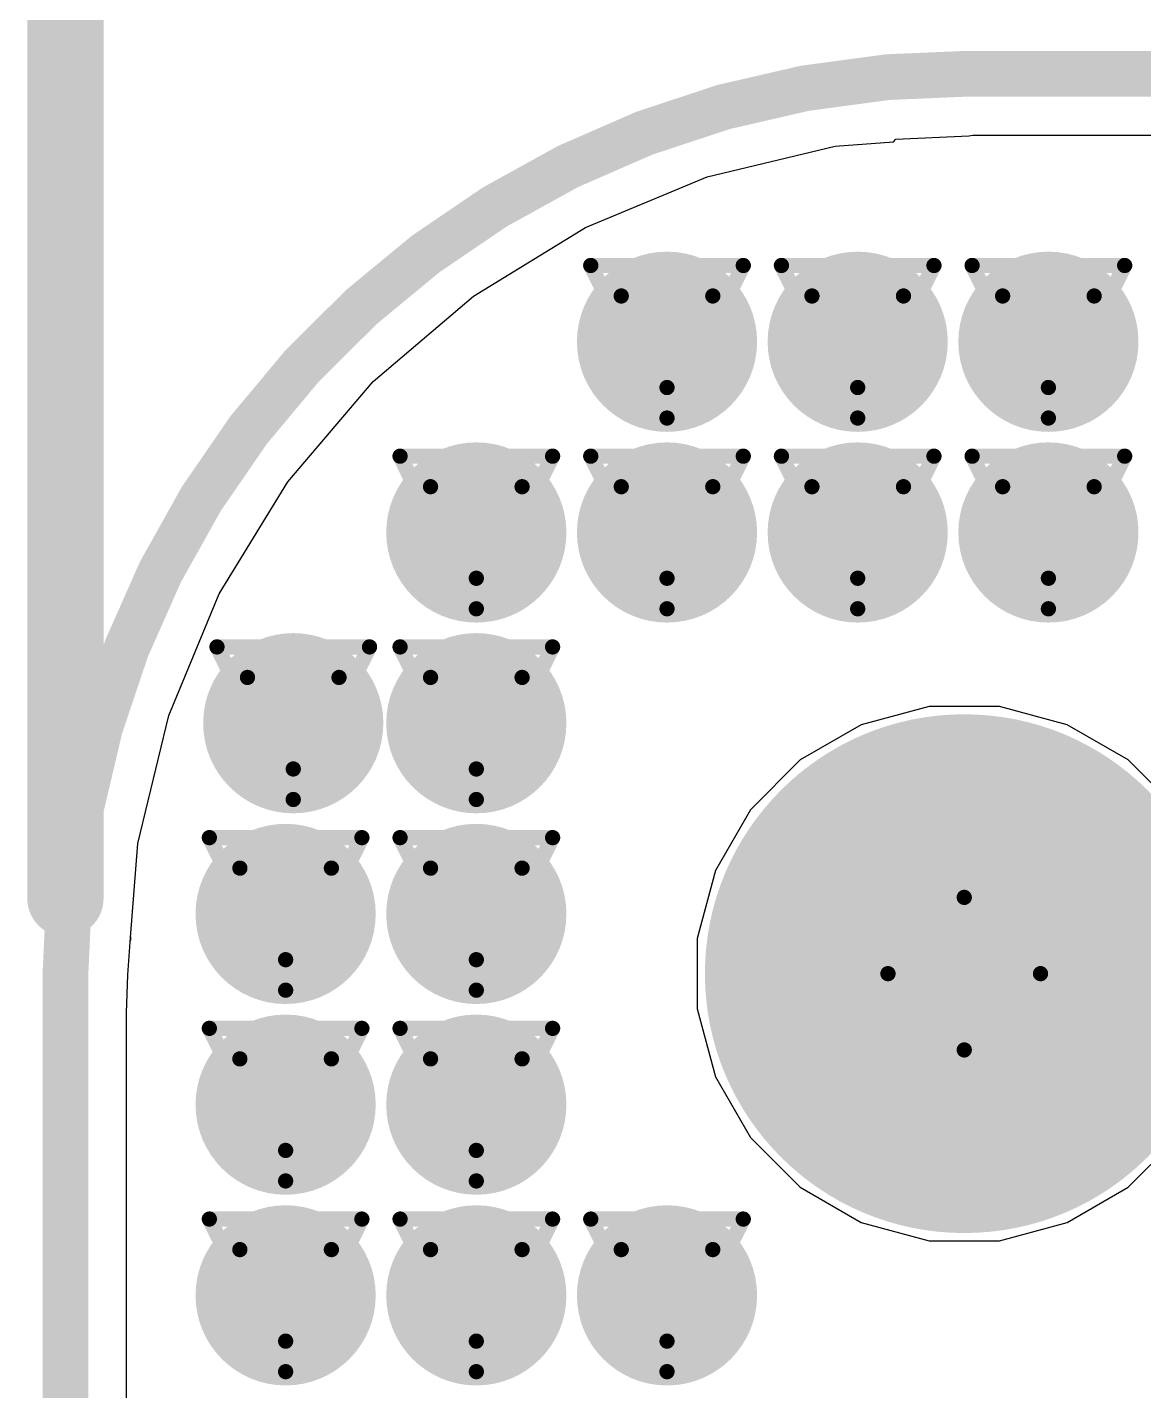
# Model space of a CAD drawing. Header units: inches. Extents: x -3 to 5381, y -57 to 5355.
# Drawn here: x -3.12 to 0.598, y -1.389 to 3.151 of the extents above; entities that cross this region are included whole.
import ezdxf

# ---------------------------------------------------------------- set-up
doc = ezdxf.new("R2010")
doc.units = ezdxf.units.IN
for name, color, linetype in [('Board_Outline', 216, 'Continuous'), ('Bottom Layer', 5, 'Continuous'), ('Bottom Solder', 6, 'Continuous'), ('Dimension', 6, 'Continuous'), ('Drill Drawing', 1, 'Continuous'), ('Keep-Out Layer', 6, 'Continuous'), ('Multi-Layer', 9, 'Continuous'), ('Pad Holes', 156, 'Continuous'), ('Top Layer', 1, 'Continuous'), ('Top Solder', 216, 'Continuous'), ('Via Holes', 16, 'Continuous')]:
    doc.layers.add(name, color=color, linetype=linetype)

msp = doc.modelspace()

# ---------------------------------------------------------------- hatches: boundary and pattern name
at = {"layer": 'Bottom Layer'}
h = msp.add_hatch(color=5, dxfattribs=at)
edge = h.paths.add_edge_path()
edge.add_arc((-0.9898, 2.1039), 0.3, 0, 360)
h = msp.add_hatch(color=5, dxfattribs=at)
edge = h.paths.add_edge_path()
edge.add_arc((-0.3548, 2.1039), 0.3, 0, 360)
h = msp.add_hatch(color=5, dxfattribs=at)
edge = h.paths.add_edge_path()
edge.add_arc((0.2802, 2.1039), 0.3, 0, 360)
h = msp.add_hatch(color=5, dxfattribs=at)
edge = h.paths.add_edge_path()
edge.add_arc((-1.6248, 1.4689), 0.3, 0, 360)
h = msp.add_hatch(color=5, dxfattribs=at)
edge = h.paths.add_edge_path()
edge.add_arc((-0.9898, 1.4689), 0.3, 0, 360)
h = msp.add_hatch(color=5, dxfattribs=at)
edge = h.paths.add_edge_path()
edge.add_arc((-0.3548, 1.4689), 0.3, 0, 360)
h = msp.add_hatch(color=5, dxfattribs=at)
edge = h.paths.add_edge_path()
edge.add_arc((0.2802, 1.4689), 0.3, 0, 360)
h = msp.add_hatch(color=5, dxfattribs=at)
edge = h.paths.add_edge_path()
edge.add_arc((-2.2344, 0.8339), 0.3, 0, 360)
h = msp.add_hatch(color=5, dxfattribs=at)
edge = h.paths.add_edge_path()
edge.add_arc((-1.6248, 0.8339), 0.3, 0, 360)
h = msp.add_hatch(color=5, dxfattribs=at)
edge = h.paths.add_edge_path()
edge.add_arc((0, 0), 0.762, 0, 360)
h = msp.add_hatch(color=5, dxfattribs=at)
edge = h.paths.add_edge_path()
edge.add_arc((-2.2598, 0.1989), 0.3, 0, 360)
h = msp.add_hatch(color=5, dxfattribs=at)
edge = h.paths.add_edge_path()
edge.add_arc((-1.6248, 0.1989), 0.3, 0, 360)
h = msp.add_hatch(color=5, dxfattribs=at)
edge = h.paths.add_edge_path()
edge.add_arc((-2.2598, -0.4361), 0.3, 0, 360)
h = msp.add_hatch(color=5, dxfattribs=at)
edge = h.paths.add_edge_path()
edge.add_arc((-1.6248, -0.4361), 0.3, 0, 360)
h = msp.add_hatch(color=5, dxfattribs=at)
edge = h.paths.add_edge_path()
edge.add_arc((-2.2598, -1.0711), 0.3, 0, 360)
h = msp.add_hatch(color=5, dxfattribs=at)
edge = h.paths.add_edge_path()
edge.add_arc((-1.6248, -1.0711), 0.3, 0, 360)
h = msp.add_hatch(color=5, dxfattribs=at)
edge = h.paths.add_edge_path()
edge.add_arc((-0.9898, -1.0711), 0.3, 0, 360)
at = {"layer": 'Bottom Solder'}
h = msp.add_hatch(color=6, dxfattribs=at)
edge = h.paths.add_edge_path()
edge.add_arc((0, 0), 0.8636, 0, 360)
at = {"layer": 'Multi-Layer'}
h = msp.add_hatch(color=9, dxfattribs=at)
edge = h.paths.add_edge_path()
edge.add_arc((0, 0), 0.762, 0, 360)
at = {"layer": 'Pad Holes'}
h = msp.add_hatch(color=7, dxfattribs=at)
edge = h.paths.add_edge_path()
edge.add_arc((0, 0), 0.762, 0, 360)
at = {"layer": 'Top Layer'}
h = msp.add_hatch(color=1, dxfattribs=at)
edge = h.paths.add_edge_path()
edge.add_arc((-0.9898, 2.1039), 0.3, 0, 360)
h = msp.add_hatch(color=1, dxfattribs=at)
edge = h.paths.add_edge_path()
edge.add_arc((-0.3548, 2.1039), 0.3, 0, 360)
h = msp.add_hatch(color=1, dxfattribs=at)
edge = h.paths.add_edge_path()
edge.add_arc((0.2802, 2.1039), 0.3, 0, 360)
h = msp.add_hatch(color=1, dxfattribs=at)
edge = h.paths.add_edge_path()
edge.add_arc((-1.6248, 1.4689), 0.3, 0, 360)
h = msp.add_hatch(color=1, dxfattribs=at)
edge = h.paths.add_edge_path()
edge.add_arc((-0.9898, 1.4689), 0.3, 0, 360)
h = msp.add_hatch(color=1, dxfattribs=at)
edge = h.paths.add_edge_path()
edge.add_arc((-0.3548, 1.4689), 0.3, 0, 360)
h = msp.add_hatch(color=1, dxfattribs=at)
edge = h.paths.add_edge_path()
edge.add_arc((0.2802, 1.4689), 0.3, 0, 360)
h = msp.add_hatch(color=1, dxfattribs=at)
edge = h.paths.add_edge_path()
edge.add_arc((-2.2344, 0.8339), 0.3, 0, 360)
h = msp.add_hatch(color=1, dxfattribs=at)
edge = h.paths.add_edge_path()
edge.add_arc((-1.6248, 0.8339), 0.3, 0, 360)
h = msp.add_hatch(color=1, dxfattribs=at)
edge = h.paths.add_edge_path()
edge.add_arc((0, 0), 0.762, 0, 360)
h = msp.add_hatch(color=1, dxfattribs=at)
edge = h.paths.add_edge_path()
edge.add_arc((-2.2598, 0.1989), 0.3, 0, 360)
h = msp.add_hatch(color=1, dxfattribs=at)
edge = h.paths.add_edge_path()
edge.add_arc((-1.6248, 0.1989), 0.3, 0, 360)
h = msp.add_hatch(color=1, dxfattribs=at)
edge = h.paths.add_edge_path()
edge.add_arc((-2.2598, -0.4361), 0.3, 0, 360)
h = msp.add_hatch(color=1, dxfattribs=at)
edge = h.paths.add_edge_path()
edge.add_arc((-1.6248, -0.4361), 0.3, 0, 360)
h = msp.add_hatch(color=1, dxfattribs=at)
edge = h.paths.add_edge_path()
edge.add_arc((-2.2598, -1.0711), 0.3, 0, 360)
h = msp.add_hatch(color=1, dxfattribs=at)
edge = h.paths.add_edge_path()
edge.add_arc((-1.6248, -1.0711), 0.3, 0, 360)
h = msp.add_hatch(color=1, dxfattribs=at)
edge = h.paths.add_edge_path()
edge.add_arc((-0.9898, -1.0711), 0.3, 0, 360)
at = {"layer": 'Top Solder'}
h = msp.add_hatch(color=216, dxfattribs=at)
edge = h.paths.add_edge_path()
edge.add_arc((0, 0), 0.8636, 0, 360)
at = {"layer": 'Via Holes'}
h = msp.add_hatch(color=7, dxfattribs=at)
edge = h.paths.add_edge_path()
edge.add_arc((-0.9898, 2.1039), 0.15, 0, 360)
h = msp.add_hatch(color=7, dxfattribs=at)
edge = h.paths.add_edge_path()
edge.add_arc((-0.3548, 2.1039), 0.15, 0, 360)
h = msp.add_hatch(color=7, dxfattribs=at)
edge = h.paths.add_edge_path()
edge.add_arc((0.2802, 2.1039), 0.15, 0, 360)
h = msp.add_hatch(color=7, dxfattribs=at)
edge = h.paths.add_edge_path()
edge.add_arc((-1.6248, 1.4689), 0.15, 0, 360)
h = msp.add_hatch(color=7, dxfattribs=at)
edge = h.paths.add_edge_path()
edge.add_arc((-0.9898, 1.4689), 0.15, 0, 360)
h = msp.add_hatch(color=7, dxfattribs=at)
edge = h.paths.add_edge_path()
edge.add_arc((-0.3548, 1.4689), 0.15, 0, 360)
h = msp.add_hatch(color=7, dxfattribs=at)
edge = h.paths.add_edge_path()
edge.add_arc((0.2802, 1.4689), 0.15, 0, 360)
h = msp.add_hatch(color=7, dxfattribs=at)
edge = h.paths.add_edge_path()
edge.add_arc((-2.2344, 0.8339), 0.15, 0, 360)
h = msp.add_hatch(color=7, dxfattribs=at)
edge = h.paths.add_edge_path()
edge.add_arc((-1.6248, 0.8339), 0.15, 0, 360)
h = msp.add_hatch(color=7, dxfattribs=at)
edge = h.paths.add_edge_path()
edge.add_arc((-2.2598, 0.1989), 0.15, 0, 360)
h = msp.add_hatch(color=7, dxfattribs=at)
edge = h.paths.add_edge_path()
edge.add_arc((-1.6248, 0.1989), 0.15, 0, 360)
h = msp.add_hatch(color=7, dxfattribs=at)
edge = h.paths.add_edge_path()
edge.add_arc((-2.2598, -0.4361), 0.15, 0, 360)
h = msp.add_hatch(color=7, dxfattribs=at)
edge = h.paths.add_edge_path()
edge.add_arc((-1.6248, -0.4361), 0.15, 0, 360)
h = msp.add_hatch(color=7, dxfattribs=at)
edge = h.paths.add_edge_path()
edge.add_arc((-2.2598, -1.0711), 0.15, 0, 360)
h = msp.add_hatch(color=7, dxfattribs=at)
edge = h.paths.add_edge_path()
edge.add_arc((-1.6248, -1.0711), 0.15, 0, 360)
h = msp.add_hatch(color=7, dxfattribs=at)
edge = h.paths.add_edge_path()
edge.add_arc((-0.9898, -1.0711), 0.15, 0, 360)

# ---------------------------------------------------------------- linework, layer by layer
at = {"layer": 'Board_Outline'}
for points in [[(-2.9931, -0.0038, 0.1524, 0.1524, -0.388879), (-0.2548, 2.985, 0.1524, 0.1524, 0)], [(-0.2548, 2.985, 0.1524, 0.1524, 0), (0.0069, 2.9962, 0.1524, 0.1524, 0)], [(0.0069, 2.9962, 0.1524, 0.1524, 0), (38.6535, 2.9962, 0.1524, 0.1524, 0)], [(-2.9931, -23.956, 0.1524, 0.1524, 0), (-2.9931, -0.0038, 0.1524, 0.1524, 0)]]:
    msp.add_lwpolyline(points, format="xyseb", dxfattribs=at)
for points in [[(-0.2929, 2.985, 0.0762, 0.0762, 1), (-0.2167, 2.985, 0.0762, 0.0762, 1)], [(-0.2929, 2.985, 0.0762, 0.0762, 1), (-0.2167, 2.985, 0.0762, 0.0762, 1)], [(-0.0312, 2.9962, 0.0762, 0.0762, 1), (0.045, 2.9962, 0.0762, 0.0762, 1)], [(-0.0312, 2.9962, 0.0762, 0.0762, 1), (0.045, 2.9962, 0.0762, 0.0762, 1)], [(-3.0312, -0.0038, 0.0762, 0.0762, 1), (-2.955, -0.0038, 0.0762, 0.0762, 1)], [(-3.0312, -0.0038, 0.0762, 0.0762, 1), (-2.955, -0.0038, 0.0762, 0.0762, 1)]]:
    msp.add_lwpolyline(points, format="xyseb", close=True, dxfattribs=at)
at = {"layer": 'Bottom Layer'}
for p, q in [((-0.43, 2.7548), (-0.2359, 2.77)), ((-0.2359, 2.77), (-0.2283, 2.7788)), ((-0.2359, 2.77), (-0.2359, 2.77)), ((-0.2283, 2.7788), (0.0157, 2.7892)), ((0.0157, 2.7892), (0.0284, 2.7923)), ((0.0284, 2.7923), (2.535, 2.7923)), ((-0.8561, 2.6525), (-0.43, 2.7548)), ((-1.261, 2.4848), (-0.8561, 2.6525)), ((-1.6346, 2.2558), (-1.261, 2.4848)), ((-1.9679, 1.9712), (-1.6346, 2.2558)), ((-2.2525, 1.6379), (-1.9679, 1.9712)), ((-2.4815, 1.2643), (-2.2525, 1.6379)), ((-2.6492, 0.8594), (-2.4815, 1.2643)), ((-0.117, 0.889), (-0.3431, 0.8284)), ((0.117, 0.889), (-0.117, 0.889)), ((0.3431, 0.8284), (0.117, 0.889)), ((-2.7515, 0.4333), (-2.6492, 0.8594)), ((-0.3431, 0.8284), (-0.5459, 0.7114)), ((0.5459, 0.7114), (0.3431, 0.8284)), ((-0.5459, 0.7114), (-0.7114, 0.5459)), ((0.7114, 0.5459), (0.5459, 0.7114)), ((-0.7114, 0.5459), (-0.8284, 0.3431)), ((-2.7761, 0.1201), (-2.7515, 0.4333)), ((-0.8284, 0.3431), (-0.889, 0.117)), ((-2.7858, -0.0038), (-2.7761, 0.1201)), ((-2.7759, 0.1223), (-2.7769, 0.1099)), ((-2.7769, 0.1099), (-2.7761, 0.1201)), ((-2.7761, 0.1201), (-2.7759, 0.1223)), ((-0.889, 0.117), (-0.889, -0.117)), ((-2.7892, -0.1304), (-2.7858, -0.0038)), ((-2.7892, -13.4769), (-2.7892, -0.1304)), ((-0.889, -0.117), (-0.8284, -0.3431)), ((-0.8284, -0.3431), (-0.7114, -0.5459)), ((-0.7114, -0.5459), (-0.5459, -0.7114)), ((0.5459, -0.7114), (0.7114, -0.5459)), ((-0.5459, -0.7114), (-0.3431, -0.8284)), ((0.3431, -0.8284), (0.5459, -0.7114)), ((-0.3431, -0.8284), (-0.117, -0.889)), ((0.117, -0.889), (0.3431, -0.8284)), ((-0.117, -0.889), (0.117, -0.889))]:
    msp.add_line(p, q, dxfattribs=at)
at = {"layer": 'Dimension'}
msp.add_lwpolyline([(-2.9931, 0.2502, 0.254, 0.254, 0), (-2.9931, 6.0924, 0.254, 0.254, 0)], format="xyseb", dxfattribs=at)
msp.add_lwpolyline([(-3.0566, 0.2502, 0.127, 0.127, 1), (-2.9296, 0.2502, 0.127, 0.127, 1)], format="xyseb", close=True, dxfattribs=at)
at = {"layer": 'Drill Drawing'}
for points in [[(-1.2438, 2.3579, 0.0508, 0.0508, 0), (-0.7358, 2.3579, 0.0508, 0.0508, 0)], [(-1.2438, 2.3579, 0.0508, 0.0508, 0), (-0.9898, 1.8499, 0.0508, 0.0508, 0)], [(-0.9898, 1.8499, 0.0508, 0.0508, 0), (-0.7358, 2.3579, 0.0508, 0.0508, 0)], [(-0.6088, 2.3579, 0.0508, 0.0508, 0), (-0.1008, 2.3579, 0.0508, 0.0508, 0)], [(-0.6088, 2.3579, 0.0508, 0.0508, 0), (-0.3548, 1.8499, 0.0508, 0.0508, 0)], [(-0.3548, 1.8499, 0.0508, 0.0508, 0), (-0.1008, 2.3579, 0.0508, 0.0508, 0)], [(0.0262, 2.3579, 0.0508, 0.0508, 0), (0.5342, 2.3579, 0.0508, 0.0508, 0)], [(0.0262, 2.3579, 0.0508, 0.0508, 0), (0.2802, 1.8499, 0.0508, 0.0508, 0)], [(0.2802, 1.8499, 0.0508, 0.0508, 0), (0.5342, 2.3579, 0.0508, 0.0508, 0)], [(-1.1422, 2.2563, 0.0508, 0.0508, 0), (-0.8374, 2.2563, 0.0508, 0.0508, 0)], [(-1.1422, 2.2563, 0.0508, 0.0508, 0), (-0.9898, 1.9515, 0.0508, 0.0508, 0)], [(-0.9898, 1.9515, 0.0508, 0.0508, 0), (-0.8374, 2.2563, 0.0508, 0.0508, 0)], [(-0.5072, 2.2563, 0.0508, 0.0508, 0), (-0.2024, 2.2563, 0.0508, 0.0508, 0)], [(-0.5072, 2.2563, 0.0508, 0.0508, 0), (-0.3548, 1.9515, 0.0508, 0.0508, 0)], [(-0.3548, 1.9515, 0.0508, 0.0508, 0), (-0.2024, 2.2563, 0.0508, 0.0508, 0)], [(0.1278, 2.2563, 0.0508, 0.0508, 0), (0.4326, 2.2563, 0.0508, 0.0508, 0)], [(0.1278, 2.2563, 0.0508, 0.0508, 0), (0.2802, 1.9515, 0.0508, 0.0508, 0)], [(0.2802, 1.9515, 0.0508, 0.0508, 0), (0.4326, 2.2563, 0.0508, 0.0508, 0)], [(-1.8788, 1.7229, 0.0508, 0.0508, 0), (-1.3708, 1.7229, 0.0508, 0.0508, 0)], [(-1.8788, 1.7229, 0.0508, 0.0508, 0), (-1.6248, 1.2149, 0.0508, 0.0508, 0)], [(-1.6248, 1.2149, 0.0508, 0.0508, 0), (-1.3708, 1.7229, 0.0508, 0.0508, 0)], [(-1.2438, 1.7229, 0.0508, 0.0508, 0), (-0.7358, 1.7229, 0.0508, 0.0508, 0)], [(-1.2438, 1.7229, 0.0508, 0.0508, 0), (-0.9898, 1.2149, 0.0508, 0.0508, 0)], [(-0.9898, 1.2149, 0.0508, 0.0508, 0), (-0.7358, 1.7229, 0.0508, 0.0508, 0)], [(-0.6088, 1.7229, 0.0508, 0.0508, 0), (-0.1008, 1.7229, 0.0508, 0.0508, 0)], [(-0.6088, 1.7229, 0.0508, 0.0508, 0), (-0.3548, 1.2149, 0.0508, 0.0508, 0)], [(-0.3548, 1.2149, 0.0508, 0.0508, 0), (-0.1008, 1.7229, 0.0508, 0.0508, 0)], [(0.0262, 1.7229, 0.0508, 0.0508, 0), (0.5342, 1.7229, 0.0508, 0.0508, 0)], [(0.0262, 1.7229, 0.0508, 0.0508, 0), (0.2802, 1.2149, 0.0508, 0.0508, 0)], [(0.2802, 1.2149, 0.0508, 0.0508, 0), (0.5342, 1.7229, 0.0508, 0.0508, 0)], [(-1.7772, 1.6213, 0.0508, 0.0508, 0), (-1.4724, 1.6213, 0.0508, 0.0508, 0)], [(-1.7772, 1.6213, 0.0508, 0.0508, 0), (-1.6248, 1.3165, 0.0508, 0.0508, 0)], [(-1.6248, 1.3165, 0.0508, 0.0508, 0), (-1.4724, 1.6213, 0.0508, 0.0508, 0)], [(-1.1422, 1.6213, 0.0508, 0.0508, 0), (-0.8374, 1.6213, 0.0508, 0.0508, 0)], [(-1.1422, 1.6213, 0.0508, 0.0508, 0), (-0.9898, 1.3165, 0.0508, 0.0508, 0)], [(-0.9898, 1.3165, 0.0508, 0.0508, 0), (-0.8374, 1.6213, 0.0508, 0.0508, 0)], [(-0.5072, 1.6213, 0.0508, 0.0508, 0), (-0.2024, 1.6213, 0.0508, 0.0508, 0)], [(-0.5072, 1.6213, 0.0508, 0.0508, 0), (-0.3548, 1.3165, 0.0508, 0.0508, 0)], [(-0.3548, 1.3165, 0.0508, 0.0508, 0), (-0.2024, 1.6213, 0.0508, 0.0508, 0)], [(0.1278, 1.6213, 0.0508, 0.0508, 0), (0.4326, 1.6213, 0.0508, 0.0508, 0)], [(0.1278, 1.6213, 0.0508, 0.0508, 0), (0.2802, 1.3165, 0.0508, 0.0508, 0)], [(0.2802, 1.3165, 0.0508, 0.0508, 0), (0.4326, 1.6213, 0.0508, 0.0508, 0)], [(-2.4884, 1.0879, 0.0508, 0.0508, 0), (-1.9804, 1.0879, 0.0508, 0.0508, 0)], [(-2.4884, 1.0879, 0.0508, 0.0508, 0), (-2.2344, 0.5799, 0.0508, 0.0508, 0)], [(-2.2344, 0.5799, 0.0508, 0.0508, 0), (-1.9804, 1.0879, 0.0508, 0.0508, 0)], [(-1.8788, 1.0879, 0.0508, 0.0508, 0), (-1.3708, 1.0879, 0.0508, 0.0508, 0)], [(-1.8788, 1.0879, 0.0508, 0.0508, 0), (-1.6248, 0.5799, 0.0508, 0.0508, 0)], [(-1.6248, 0.5799, 0.0508, 0.0508, 0), (-1.3708, 1.0879, 0.0508, 0.0508, 0)], [(-2.3868, 0.9863, 0.0508, 0.0508, 0), (-2.082, 0.9863, 0.0508, 0.0508, 0)], [(-2.3868, 0.9863, 0.0508, 0.0508, 0), (-2.2344, 0.6815, 0.0508, 0.0508, 0)], [(-2.2344, 0.6815, 0.0508, 0.0508, 0), (-2.082, 0.9863, 0.0508, 0.0508, 0)], [(-1.7772, 0.9863, 0.0508, 0.0508, 0), (-1.4724, 0.9863, 0.0508, 0.0508, 0)], [(-1.7772, 0.9863, 0.0508, 0.0508, 0), (-1.6248, 0.6815, 0.0508, 0.0508, 0)], [(-1.6248, 0.6815, 0.0508, 0.0508, 0), (-1.4724, 0.9863, 0.0508, 0.0508, 0)], [(-2.5138, 0.4529, 0.0508, 0.0508, 0), (-2.0058, 0.4529, 0.0508, 0.0508, 0)], [(-2.5138, 0.4529, 0.0508, 0.0508, 0), (-2.2598, -0.0551, 0.0508, 0.0508, 0)], [(-2.2598, -0.0551, 0.0508, 0.0508, 0), (-2.0058, 0.4529, 0.0508, 0.0508, 0)], [(-1.8788, 0.4529, 0.0508, 0.0508, 0), (-1.3708, 0.4529, 0.0508, 0.0508, 0)], [(-1.8788, 0.4529, 0.0508, 0.0508, 0), (-1.6248, -0.0551, 0.0508, 0.0508, 0)], [(-1.6248, -0.0551, 0.0508, 0.0508, 0), (-1.3708, 0.4529, 0.0508, 0.0508, 0)], [(-2.4122, 0.3513, 0.0508, 0.0508, 0), (-2.1074, 0.3513, 0.0508, 0.0508, 0)], [(-2.4122, 0.3513, 0.0508, 0.0508, 0), (-2.2598, 0.0465, 0.0508, 0.0508, 0)], [(-2.2598, 0.0465, 0.0508, 0.0508, 0), (-2.1074, 0.3513, 0.0508, 0.0508, 0)], [(-1.7772, 0.3513, 0.0508, 0.0508, 0), (-1.4724, 0.3513, 0.0508, 0.0508, 0)], [(-1.7772, 0.3513, 0.0508, 0.0508, 0), (-1.6248, 0.0465, 0.0508, 0.0508, 0)], [(-1.6248, 0.0465, 0.0508, 0.0508, 0), (-1.4724, 0.3513, 0.0508, 0.0508, 0)], [(-0.254, 0, 0.0508, 0.0508, 0), (0, 0.254, 0.0508, 0.0508, 0)], [(0, 0.254, 0.0508, 0.0508, 0), (0.254, 0, 0.0508, 0.0508, 0)], [(-0.254, 0, 0.0508, 0.0508, 0), (0, -0.254, 0.0508, 0.0508, 0)], [(0, -0.254, 0.0508, 0.0508, 0), (0.254, 0, 0.0508, 0.0508, 0)], [(-2.5138, -0.1821, 0.0508, 0.0508, 0), (-2.0058, -0.1821, 0.0508, 0.0508, 0)], [(-2.5138, -0.1821, 0.0508, 0.0508, 0), (-2.2598, -0.6901, 0.0508, 0.0508, 0)], [(-2.2598, -0.6901, 0.0508, 0.0508, 0), (-2.0058, -0.1821, 0.0508, 0.0508, 0)], [(-1.8788, -0.1821, 0.0508, 0.0508, 0), (-1.3708, -0.1821, 0.0508, 0.0508, 0)], [(-1.8788, -0.1821, 0.0508, 0.0508, 0), (-1.6248, -0.6901, 0.0508, 0.0508, 0)], [(-1.6248, -0.6901, 0.0508, 0.0508, 0), (-1.3708, -0.1821, 0.0508, 0.0508, 0)], [(-2.4122, -0.2837, 0.0508, 0.0508, 0), (-2.1074, -0.2837, 0.0508, 0.0508, 0)], [(-2.4122, -0.2837, 0.0508, 0.0508, 0), (-2.2598, -0.5885, 0.0508, 0.0508, 0)], [(-2.2598, -0.5885, 0.0508, 0.0508, 0), (-2.1074, -0.2837, 0.0508, 0.0508, 0)], [(-1.7772, -0.2837, 0.0508, 0.0508, 0), (-1.4724, -0.2837, 0.0508, 0.0508, 0)], [(-1.7772, -0.2837, 0.0508, 0.0508, 0), (-1.6248, -0.5885, 0.0508, 0.0508, 0)], [(-1.6248, -0.5885, 0.0508, 0.0508, 0), (-1.4724, -0.2837, 0.0508, 0.0508, 0)], [(-2.5138, -0.8171, 0.0508, 0.0508, 0), (-2.0058, -0.8171, 0.0508, 0.0508, 0)], [(-2.5138, -0.8171, 0.0508, 0.0508, 0), (-2.2598, -1.3251, 0.0508, 0.0508, 0)], [(-2.2598, -1.3251, 0.0508, 0.0508, 0), (-2.0058, -0.8171, 0.0508, 0.0508, 0)], [(-1.8788, -0.8171, 0.0508, 0.0508, 0), (-1.3708, -0.8171, 0.0508, 0.0508, 0)], [(-1.8788, -0.8171, 0.0508, 0.0508, 0), (-1.6248, -1.3251, 0.0508, 0.0508, 0)], [(-1.6248, -1.3251, 0.0508, 0.0508, 0), (-1.3708, -0.8171, 0.0508, 0.0508, 0)], [(-1.2438, -0.8171, 0.0508, 0.0508, 0), (-0.7358, -0.8171, 0.0508, 0.0508, 0)], [(-1.2438, -0.8171, 0.0508, 0.0508, 0), (-0.9898, -1.3251, 0.0508, 0.0508, 0)], [(-0.9898, -1.3251, 0.0508, 0.0508, 0), (-0.7358, -0.8171, 0.0508, 0.0508, 0)], [(-2.4122, -0.9187, 0.0508, 0.0508, 0), (-2.1074, -0.9187, 0.0508, 0.0508, 0)], [(-2.4122, -0.9187, 0.0508, 0.0508, 0), (-2.2598, -1.2235, 0.0508, 0.0508, 0)], [(-2.2598, -1.2235, 0.0508, 0.0508, 0), (-2.1074, -0.9187, 0.0508, 0.0508, 0)], [(-1.7772, -0.9187, 0.0508, 0.0508, 0), (-1.4724, -0.9187, 0.0508, 0.0508, 0)], [(-1.7772, -0.9187, 0.0508, 0.0508, 0), (-1.6248, -1.2235, 0.0508, 0.0508, 0)], [(-1.6248, -1.2235, 0.0508, 0.0508, 0), (-1.4724, -0.9187, 0.0508, 0.0508, 0)], [(-1.1422, -0.9187, 0.0508, 0.0508, 0), (-0.8374, -0.9187, 0.0508, 0.0508, 0)], [(-1.1422, -0.9187, 0.0508, 0.0508, 0), (-0.9898, -1.2235, 0.0508, 0.0508, 0)], [(-0.9898, -1.2235, 0.0508, 0.0508, 0), (-0.8374, -0.9187, 0.0508, 0.0508, 0)]]:
    msp.add_lwpolyline(points, format="xyseb", dxfattribs=at)
for points in [[(-1.2565, 2.3579, 0.0254, 0.0254, 1), (-1.2311, 2.3579, 0.0254, 0.0254, 1)], [(-1.2565, 2.3579, 0.0254, 0.0254, 1), (-1.2311, 2.3579, 0.0254, 0.0254, 1)], [(-0.7485, 2.3579, 0.0254, 0.0254, 1), (-0.7231, 2.3579, 0.0254, 0.0254, 1)], [(-0.7485, 2.3579, 0.0254, 0.0254, 1), (-0.7231, 2.3579, 0.0254, 0.0254, 1)], [(-0.6215, 2.3579, 0.0254, 0.0254, 1), (-0.5961, 2.3579, 0.0254, 0.0254, 1)], [(-0.6215, 2.3579, 0.0254, 0.0254, 1), (-0.5961, 2.3579, 0.0254, 0.0254, 1)], [(-0.1135, 2.3579, 0.0254, 0.0254, 1), (-0.0881, 2.3579, 0.0254, 0.0254, 1)], [(-0.1135, 2.3579, 0.0254, 0.0254, 1), (-0.0881, 2.3579, 0.0254, 0.0254, 1)], [(0.0135, 2.3579, 0.0254, 0.0254, 1), (0.0389, 2.3579, 0.0254, 0.0254, 1)], [(0.0135, 2.3579, 0.0254, 0.0254, 1), (0.0389, 2.3579, 0.0254, 0.0254, 1)], [(0.5215, 2.3579, 0.0254, 0.0254, 1), (0.5469, 2.3579, 0.0254, 0.0254, 1)], [(0.5215, 2.3579, 0.0254, 0.0254, 1), (0.5469, 2.3579, 0.0254, 0.0254, 1)], [(-1.1549, 2.2563, 0.0254, 0.0254, 1), (-1.1295, 2.2563, 0.0254, 0.0254, 1)], [(-1.1549, 2.2563, 0.0254, 0.0254, 1), (-1.1295, 2.2563, 0.0254, 0.0254, 1)], [(-0.8501, 2.2563, 0.0254, 0.0254, 1), (-0.8247, 2.2563, 0.0254, 0.0254, 1)], [(-0.8501, 2.2563, 0.0254, 0.0254, 1), (-0.8247, 2.2563, 0.0254, 0.0254, 1)], [(-0.5199, 2.2563, 0.0254, 0.0254, 1), (-0.4945, 2.2563, 0.0254, 0.0254, 1)], [(-0.5199, 2.2563, 0.0254, 0.0254, 1), (-0.4945, 2.2563, 0.0254, 0.0254, 1)], [(-0.2151, 2.2563, 0.0254, 0.0254, 1), (-0.1897, 2.2563, 0.0254, 0.0254, 1)], [(-0.2151, 2.2563, 0.0254, 0.0254, 1), (-0.1897, 2.2563, 0.0254, 0.0254, 1)], [(0.1151, 2.2563, 0.0254, 0.0254, 1), (0.1405, 2.2563, 0.0254, 0.0254, 1)], [(0.1151, 2.2563, 0.0254, 0.0254, 1), (0.1405, 2.2563, 0.0254, 0.0254, 1)], [(0.4199, 2.2563, 0.0254, 0.0254, 1), (0.4453, 2.2563, 0.0254, 0.0254, 1)], [(0.4199, 2.2563, 0.0254, 0.0254, 1), (0.4453, 2.2563, 0.0254, 0.0254, 1)], [(-1.0025, 1.9515, 0.0254, 0.0254, 1), (-0.9771, 1.9515, 0.0254, 0.0254, 1)], [(-1.0025, 1.9515, 0.0254, 0.0254, 1), (-0.9771, 1.9515, 0.0254, 0.0254, 1)], [(-0.3675, 1.9515, 0.0254, 0.0254, 1), (-0.3421, 1.9515, 0.0254, 0.0254, 1)], [(-0.3675, 1.9515, 0.0254, 0.0254, 1), (-0.3421, 1.9515, 0.0254, 0.0254, 1)], [(0.2675, 1.9515, 0.0254, 0.0254, 1), (0.2929, 1.9515, 0.0254, 0.0254, 1)], [(0.2675, 1.9515, 0.0254, 0.0254, 1), (0.2929, 1.9515, 0.0254, 0.0254, 1)], [(-1.0025, 1.8499, 0.0254, 0.0254, 1), (-0.9771, 1.8499, 0.0254, 0.0254, 1)], [(-1.0025, 1.8499, 0.0254, 0.0254, 1), (-0.9771, 1.8499, 0.0254, 0.0254, 1)], [(-0.3675, 1.8499, 0.0254, 0.0254, 1), (-0.3421, 1.8499, 0.0254, 0.0254, 1)], [(-0.3675, 1.8499, 0.0254, 0.0254, 1), (-0.3421, 1.8499, 0.0254, 0.0254, 1)], [(0.2675, 1.8499, 0.0254, 0.0254, 1), (0.2929, 1.8499, 0.0254, 0.0254, 1)], [(0.2675, 1.8499, 0.0254, 0.0254, 1), (0.2929, 1.8499, 0.0254, 0.0254, 1)], [(-1.8915, 1.7229, 0.0254, 0.0254, 1), (-1.8661, 1.7229, 0.0254, 0.0254, 1)], [(-1.8915, 1.7229, 0.0254, 0.0254, 1), (-1.8661, 1.7229, 0.0254, 0.0254, 1)], [(-1.3835, 1.7229, 0.0254, 0.0254, 1), (-1.3581, 1.7229, 0.0254, 0.0254, 1)], [(-1.3835, 1.7229, 0.0254, 0.0254, 1), (-1.3581, 1.7229, 0.0254, 0.0254, 1)], [(-1.2565, 1.7229, 0.0254, 0.0254, 1), (-1.2311, 1.7229, 0.0254, 0.0254, 1)], [(-1.2565, 1.7229, 0.0254, 0.0254, 1), (-1.2311, 1.7229, 0.0254, 0.0254, 1)], [(-0.7485, 1.7229, 0.0254, 0.0254, 1), (-0.7231, 1.7229, 0.0254, 0.0254, 1)], [(-0.7485, 1.7229, 0.0254, 0.0254, 1), (-0.7231, 1.7229, 0.0254, 0.0254, 1)], [(-0.6215, 1.7229, 0.0254, 0.0254, 1), (-0.5961, 1.7229, 0.0254, 0.0254, 1)], [(-0.6215, 1.7229, 0.0254, 0.0254, 1), (-0.5961, 1.7229, 0.0254, 0.0254, 1)], [(-0.1135, 1.7229, 0.0254, 0.0254, 1), (-0.0881, 1.7229, 0.0254, 0.0254, 1)], [(-0.1135, 1.7229, 0.0254, 0.0254, 1), (-0.0881, 1.7229, 0.0254, 0.0254, 1)], [(0.0135, 1.7229, 0.0254, 0.0254, 1), (0.0389, 1.7229, 0.0254, 0.0254, 1)], [(0.0135, 1.7229, 0.0254, 0.0254, 1), (0.0389, 1.7229, 0.0254, 0.0254, 1)], [(0.5215, 1.7229, 0.0254, 0.0254, 1), (0.5469, 1.7229, 0.0254, 0.0254, 1)], [(0.5215, 1.7229, 0.0254, 0.0254, 1), (0.5469, 1.7229, 0.0254, 0.0254, 1)], [(-1.7899, 1.6213, 0.0254, 0.0254, 1), (-1.7645, 1.6213, 0.0254, 0.0254, 1)], [(-1.7899, 1.6213, 0.0254, 0.0254, 1), (-1.7645, 1.6213, 0.0254, 0.0254, 1)], [(-1.4851, 1.6213, 0.0254, 0.0254, 1), (-1.4597, 1.6213, 0.0254, 0.0254, 1)], [(-1.4851, 1.6213, 0.0254, 0.0254, 1), (-1.4597, 1.6213, 0.0254, 0.0254, 1)], [(-1.1549, 1.6213, 0.0254, 0.0254, 1), (-1.1295, 1.6213, 0.0254, 0.0254, 1)], [(-1.1549, 1.6213, 0.0254, 0.0254, 1), (-1.1295, 1.6213, 0.0254, 0.0254, 1)], [(-0.8501, 1.6213, 0.0254, 0.0254, 1), (-0.8247, 1.6213, 0.0254, 0.0254, 1)], [(-0.8501, 1.6213, 0.0254, 0.0254, 1), (-0.8247, 1.6213, 0.0254, 0.0254, 1)], [(-0.5199, 1.6213, 0.0254, 0.0254, 1), (-0.4945, 1.6213, 0.0254, 0.0254, 1)], [(-0.5199, 1.6213, 0.0254, 0.0254, 1), (-0.4945, 1.6213, 0.0254, 0.0254, 1)], [(-0.2151, 1.6213, 0.0254, 0.0254, 1), (-0.1897, 1.6213, 0.0254, 0.0254, 1)], [(-0.2151, 1.6213, 0.0254, 0.0254, 1), (-0.1897, 1.6213, 0.0254, 0.0254, 1)], [(0.1151, 1.6213, 0.0254, 0.0254, 1), (0.1405, 1.6213, 0.0254, 0.0254, 1)], [(0.1151, 1.6213, 0.0254, 0.0254, 1), (0.1405, 1.6213, 0.0254, 0.0254, 1)], [(0.4199, 1.6213, 0.0254, 0.0254, 1), (0.4453, 1.6213, 0.0254, 0.0254, 1)], [(0.4199, 1.6213, 0.0254, 0.0254, 1), (0.4453, 1.6213, 0.0254, 0.0254, 1)], [(-1.6375, 1.3165, 0.0254, 0.0254, 1), (-1.6121, 1.3165, 0.0254, 0.0254, 1)], [(-1.6375, 1.3165, 0.0254, 0.0254, 1), (-1.6121, 1.3165, 0.0254, 0.0254, 1)], [(-1.0025, 1.3165, 0.0254, 0.0254, 1), (-0.9771, 1.3165, 0.0254, 0.0254, 1)], [(-1.0025, 1.3165, 0.0254, 0.0254, 1), (-0.9771, 1.3165, 0.0254, 0.0254, 1)], [(-0.3675, 1.3165, 0.0254, 0.0254, 1), (-0.3421, 1.3165, 0.0254, 0.0254, 1)], [(-0.3675, 1.3165, 0.0254, 0.0254, 1), (-0.3421, 1.3165, 0.0254, 0.0254, 1)], [(0.2675, 1.3165, 0.0254, 0.0254, 1), (0.2929, 1.3165, 0.0254, 0.0254, 1)], [(0.2675, 1.3165, 0.0254, 0.0254, 1), (0.2929, 1.3165, 0.0254, 0.0254, 1)], [(-1.6375, 1.2149, 0.0254, 0.0254, 1), (-1.6121, 1.2149, 0.0254, 0.0254, 1)], [(-1.6375, 1.2149, 0.0254, 0.0254, 1), (-1.6121, 1.2149, 0.0254, 0.0254, 1)], [(-1.0025, 1.2149, 0.0254, 0.0254, 1), (-0.9771, 1.2149, 0.0254, 0.0254, 1)], [(-1.0025, 1.2149, 0.0254, 0.0254, 1), (-0.9771, 1.2149, 0.0254, 0.0254, 1)], [(-0.3675, 1.2149, 0.0254, 0.0254, 1), (-0.3421, 1.2149, 0.0254, 0.0254, 1)], [(-0.3675, 1.2149, 0.0254, 0.0254, 1), (-0.3421, 1.2149, 0.0254, 0.0254, 1)], [(0.2675, 1.2149, 0.0254, 0.0254, 1), (0.2929, 1.2149, 0.0254, 0.0254, 1)], [(0.2675, 1.2149, 0.0254, 0.0254, 1), (0.2929, 1.2149, 0.0254, 0.0254, 1)], [(-2.5011, 1.0879, 0.0254, 0.0254, 1), (-2.4757, 1.0879, 0.0254, 0.0254, 1)], [(-2.5011, 1.0879, 0.0254, 0.0254, 1), (-2.4757, 1.0879, 0.0254, 0.0254, 1)], [(-1.9931, 1.0879, 0.0254, 0.0254, 1), (-1.9677, 1.0879, 0.0254, 0.0254, 1)], [(-1.9931, 1.0879, 0.0254, 0.0254, 1), (-1.9677, 1.0879, 0.0254, 0.0254, 1)], [(-1.8915, 1.0879, 0.0254, 0.0254, 1), (-1.8661, 1.0879, 0.0254, 0.0254, 1)], [(-1.8915, 1.0879, 0.0254, 0.0254, 1), (-1.8661, 1.0879, 0.0254, 0.0254, 1)], [(-1.3835, 1.0879, 0.0254, 0.0254, 1), (-1.3581, 1.0879, 0.0254, 0.0254, 1)], [(-1.3835, 1.0879, 0.0254, 0.0254, 1), (-1.3581, 1.0879, 0.0254, 0.0254, 1)], [(-2.3995, 0.9863, 0.0254, 0.0254, 1), (-2.3741, 0.9863, 0.0254, 0.0254, 1)], [(-2.3995, 0.9863, 0.0254, 0.0254, 1), (-2.3741, 0.9863, 0.0254, 0.0254, 1)], [(-2.0947, 0.9863, 0.0254, 0.0254, 1), (-2.0693, 0.9863, 0.0254, 0.0254, 1)], [(-2.0947, 0.9863, 0.0254, 0.0254, 1), (-2.0693, 0.9863, 0.0254, 0.0254, 1)], [(-1.7899, 0.9863, 0.0254, 0.0254, 1), (-1.7645, 0.9863, 0.0254, 0.0254, 1)], [(-1.7899, 0.9863, 0.0254, 0.0254, 1), (-1.7645, 0.9863, 0.0254, 0.0254, 1)], [(-1.4851, 0.9863, 0.0254, 0.0254, 1), (-1.4597, 0.9863, 0.0254, 0.0254, 1)], [(-1.4851, 0.9863, 0.0254, 0.0254, 1), (-1.4597, 0.9863, 0.0254, 0.0254, 1)], [(-2.2471, 0.6815, 0.0254, 0.0254, 1), (-2.2217, 0.6815, 0.0254, 0.0254, 1)], [(-2.2471, 0.6815, 0.0254, 0.0254, 1), (-2.2217, 0.6815, 0.0254, 0.0254, 1)], [(-1.6375, 0.6815, 0.0254, 0.0254, 1), (-1.6121, 0.6815, 0.0254, 0.0254, 1)], [(-1.6375, 0.6815, 0.0254, 0.0254, 1), (-1.6121, 0.6815, 0.0254, 0.0254, 1)], [(-2.2471, 0.5799, 0.0254, 0.0254, 1), (-2.2217, 0.5799, 0.0254, 0.0254, 1)], [(-2.2471, 0.5799, 0.0254, 0.0254, 1), (-2.2217, 0.5799, 0.0254, 0.0254, 1)], [(-1.6375, 0.5799, 0.0254, 0.0254, 1), (-1.6121, 0.5799, 0.0254, 0.0254, 1)], [(-1.6375, 0.5799, 0.0254, 0.0254, 1), (-1.6121, 0.5799, 0.0254, 0.0254, 1)], [(-2.5265, 0.4529, 0.0254, 0.0254, 1), (-2.5011, 0.4529, 0.0254, 0.0254, 1)], [(-2.5265, 0.4529, 0.0254, 0.0254, 1), (-2.5011, 0.4529, 0.0254, 0.0254, 1)], [(-2.0185, 0.4529, 0.0254, 0.0254, 1), (-1.9931, 0.4529, 0.0254, 0.0254, 1)], [(-2.0185, 0.4529, 0.0254, 0.0254, 1), (-1.9931, 0.4529, 0.0254, 0.0254, 1)], [(-1.8915, 0.4529, 0.0254, 0.0254, 1), (-1.8661, 0.4529, 0.0254, 0.0254, 1)], [(-1.8915, 0.4529, 0.0254, 0.0254, 1), (-1.8661, 0.4529, 0.0254, 0.0254, 1)], [(-1.3835, 0.4529, 0.0254, 0.0254, 1), (-1.3581, 0.4529, 0.0254, 0.0254, 1)], [(-1.3835, 0.4529, 0.0254, 0.0254, 1), (-1.3581, 0.4529, 0.0254, 0.0254, 1)], [(-2.4249, 0.3513, 0.0254, 0.0254, 1), (-2.3995, 0.3513, 0.0254, 0.0254, 1)], [(-2.4249, 0.3513, 0.0254, 0.0254, 1), (-2.3995, 0.3513, 0.0254, 0.0254, 1)], [(-2.1201, 0.3513, 0.0254, 0.0254, 1), (-2.0947, 0.3513, 0.0254, 0.0254, 1)], [(-2.1201, 0.3513, 0.0254, 0.0254, 1), (-2.0947, 0.3513, 0.0254, 0.0254, 1)], [(-1.7899, 0.3513, 0.0254, 0.0254, 1), (-1.7645, 0.3513, 0.0254, 0.0254, 1)], [(-1.7899, 0.3513, 0.0254, 0.0254, 1), (-1.7645, 0.3513, 0.0254, 0.0254, 1)], [(-1.4851, 0.3513, 0.0254, 0.0254, 1), (-1.4597, 0.3513, 0.0254, 0.0254, 1)], [(-1.4851, 0.3513, 0.0254, 0.0254, 1), (-1.4597, 0.3513, 0.0254, 0.0254, 1)], [(-0.0127, 0.254, 0.0254, 0.0254, 1), (0.0127, 0.254, 0.0254, 0.0254, 1)], [(-0.0127, 0.254, 0.0254, 0.0254, 1), (0.0127, 0.254, 0.0254, 0.0254, 1)], [(-2.2725, 0.0465, 0.0254, 0.0254, 1), (-2.2471, 0.0465, 0.0254, 0.0254, 1)], [(-2.2725, 0.0465, 0.0254, 0.0254, 1), (-2.2471, 0.0465, 0.0254, 0.0254, 1)], [(-1.6375, 0.0465, 0.0254, 0.0254, 1), (-1.6121, 0.0465, 0.0254, 0.0254, 1)], [(-1.6375, 0.0465, 0.0254, 0.0254, 1), (-1.6121, 0.0465, 0.0254, 0.0254, 1)], [(-0.2667, 0, 0.0254, 0.0254, 1), (-0.2413, 0, 0.0254, 0.0254, 1)], [(-0.2667, 0, 0.0254, 0.0254, 1), (-0.2413, 0, 0.0254, 0.0254, 1)], [(0.2413, 0, 0.0254, 0.0254, 1), (0.2667, 0, 0.0254, 0.0254, 1)], [(0.2413, 0, 0.0254, 0.0254, 1), (0.2667, 0, 0.0254, 0.0254, 1)], [(-2.2725, -0.0551, 0.0254, 0.0254, 1), (-2.2471, -0.0551, 0.0254, 0.0254, 1)], [(-2.2725, -0.0551, 0.0254, 0.0254, 1), (-2.2471, -0.0551, 0.0254, 0.0254, 1)], [(-1.6375, -0.0551, 0.0254, 0.0254, 1), (-1.6121, -0.0551, 0.0254, 0.0254, 1)], [(-1.6375, -0.0551, 0.0254, 0.0254, 1), (-1.6121, -0.0551, 0.0254, 0.0254, 1)], [(-2.5265, -0.1821, 0.0254, 0.0254, 1), (-2.5011, -0.1821, 0.0254, 0.0254, 1)], [(-2.5265, -0.1821, 0.0254, 0.0254, 1), (-2.5011, -0.1821, 0.0254, 0.0254, 1)], [(-2.0185, -0.1821, 0.0254, 0.0254, 1), (-1.9931, -0.1821, 0.0254, 0.0254, 1)], [(-2.0185, -0.1821, 0.0254, 0.0254, 1), (-1.9931, -0.1821, 0.0254, 0.0254, 1)], [(-1.8915, -0.1821, 0.0254, 0.0254, 1), (-1.8661, -0.1821, 0.0254, 0.0254, 1)], [(-1.8915, -0.1821, 0.0254, 0.0254, 1), (-1.8661, -0.1821, 0.0254, 0.0254, 1)], [(-1.3835, -0.1821, 0.0254, 0.0254, 1), (-1.3581, -0.1821, 0.0254, 0.0254, 1)], [(-1.3835, -0.1821, 0.0254, 0.0254, 1), (-1.3581, -0.1821, 0.0254, 0.0254, 1)], [(-2.4249, -0.2837, 0.0254, 0.0254, 1), (-2.3995, -0.2837, 0.0254, 0.0254, 1)], [(-2.4249, -0.2837, 0.0254, 0.0254, 1), (-2.3995, -0.2837, 0.0254, 0.0254, 1)], [(-2.1201, -0.2837, 0.0254, 0.0254, 1), (-2.0947, -0.2837, 0.0254, 0.0254, 1)], [(-2.1201, -0.2837, 0.0254, 0.0254, 1), (-2.0947, -0.2837, 0.0254, 0.0254, 1)], [(-1.7899, -0.2837, 0.0254, 0.0254, 1), (-1.7645, -0.2837, 0.0254, 0.0254, 1)], [(-1.7899, -0.2837, 0.0254, 0.0254, 1), (-1.7645, -0.2837, 0.0254, 0.0254, 1)], [(-1.4851, -0.2837, 0.0254, 0.0254, 1), (-1.4597, -0.2837, 0.0254, 0.0254, 1)], [(-1.4851, -0.2837, 0.0254, 0.0254, 1), (-1.4597, -0.2837, 0.0254, 0.0254, 1)], [(-0.0127, -0.254, 0.0254, 0.0254, 1), (0.0127, -0.254, 0.0254, 0.0254, 1)], [(-0.0127, -0.254, 0.0254, 0.0254, 1), (0.0127, -0.254, 0.0254, 0.0254, 1)], [(-2.2725, -0.5885, 0.0254, 0.0254, 1), (-2.2471, -0.5885, 0.0254, 0.0254, 1)], [(-2.2725, -0.5885, 0.0254, 0.0254, 1), (-2.2471, -0.5885, 0.0254, 0.0254, 1)], [(-1.6375, -0.5885, 0.0254, 0.0254, 1), (-1.6121, -0.5885, 0.0254, 0.0254, 1)], [(-1.6375, -0.5885, 0.0254, 0.0254, 1), (-1.6121, -0.5885, 0.0254, 0.0254, 1)], [(-2.2725, -0.6901, 0.0254, 0.0254, 1), (-2.2471, -0.6901, 0.0254, 0.0254, 1)], [(-2.2725, -0.6901, 0.0254, 0.0254, 1), (-2.2471, -0.6901, 0.0254, 0.0254, 1)], [(-1.6375, -0.6901, 0.0254, 0.0254, 1), (-1.6121, -0.6901, 0.0254, 0.0254, 1)], [(-1.6375, -0.6901, 0.0254, 0.0254, 1), (-1.6121, -0.6901, 0.0254, 0.0254, 1)], [(-2.5265, -0.8171, 0.0254, 0.0254, 1), (-2.5011, -0.8171, 0.0254, 0.0254, 1)], [(-2.5265, -0.8171, 0.0254, 0.0254, 1), (-2.5011, -0.8171, 0.0254, 0.0254, 1)], [(-2.0185, -0.8171, 0.0254, 0.0254, 1), (-1.9931, -0.8171, 0.0254, 0.0254, 1)], [(-2.0185, -0.8171, 0.0254, 0.0254, 1), (-1.9931, -0.8171, 0.0254, 0.0254, 1)], [(-1.8915, -0.8171, 0.0254, 0.0254, 1), (-1.8661, -0.8171, 0.0254, 0.0254, 1)], [(-1.8915, -0.8171, 0.0254, 0.0254, 1), (-1.8661, -0.8171, 0.0254, 0.0254, 1)], [(-1.3835, -0.8171, 0.0254, 0.0254, 1), (-1.3581, -0.8171, 0.0254, 0.0254, 1)], [(-1.3835, -0.8171, 0.0254, 0.0254, 1), (-1.3581, -0.8171, 0.0254, 0.0254, 1)], [(-1.2565, -0.8171, 0.0254, 0.0254, 1), (-1.2311, -0.8171, 0.0254, 0.0254, 1)], [(-1.2565, -0.8171, 0.0254, 0.0254, 1), (-1.2311, -0.8171, 0.0254, 0.0254, 1)], [(-0.7485, -0.8171, 0.0254, 0.0254, 1), (-0.7231, -0.8171, 0.0254, 0.0254, 1)], [(-0.7485, -0.8171, 0.0254, 0.0254, 1), (-0.7231, -0.8171, 0.0254, 0.0254, 1)], [(-2.4249, -0.9187, 0.0254, 0.0254, 1), (-2.3995, -0.9187, 0.0254, 0.0254, 1)], [(-2.4249, -0.9187, 0.0254, 0.0254, 1), (-2.3995, -0.9187, 0.0254, 0.0254, 1)], [(-2.1201, -0.9187, 0.0254, 0.0254, 1), (-2.0947, -0.9187, 0.0254, 0.0254, 1)], [(-2.1201, -0.9187, 0.0254, 0.0254, 1), (-2.0947, -0.9187, 0.0254, 0.0254, 1)], [(-1.7899, -0.9187, 0.0254, 0.0254, 1), (-1.7645, -0.9187, 0.0254, 0.0254, 1)], [(-1.7899, -0.9187, 0.0254, 0.0254, 1), (-1.7645, -0.9187, 0.0254, 0.0254, 1)], [(-1.4851, -0.9187, 0.0254, 0.0254, 1), (-1.4597, -0.9187, 0.0254, 0.0254, 1)], [(-1.4851, -0.9187, 0.0254, 0.0254, 1), (-1.4597, -0.9187, 0.0254, 0.0254, 1)], [(-1.1549, -0.9187, 0.0254, 0.0254, 1), (-1.1295, -0.9187, 0.0254, 0.0254, 1)], [(-1.1549, -0.9187, 0.0254, 0.0254, 1), (-1.1295, -0.9187, 0.0254, 0.0254, 1)], [(-0.8501, -0.9187, 0.0254, 0.0254, 1), (-0.8247, -0.9187, 0.0254, 0.0254, 1)], [(-0.8501, -0.9187, 0.0254, 0.0254, 1), (-0.8247, -0.9187, 0.0254, 0.0254, 1)], [(-2.2725, -1.2235, 0.0254, 0.0254, 1), (-2.2471, -1.2235, 0.0254, 0.0254, 1)], [(-2.2725, -1.2235, 0.0254, 0.0254, 1), (-2.2471, -1.2235, 0.0254, 0.0254, 1)], [(-1.6375, -1.2235, 0.0254, 0.0254, 1), (-1.6121, -1.2235, 0.0254, 0.0254, 1)], [(-1.6375, -1.2235, 0.0254, 0.0254, 1), (-1.6121, -1.2235, 0.0254, 0.0254, 1)], [(-1.0025, -1.2235, 0.0254, 0.0254, 1), (-0.9771, -1.2235, 0.0254, 0.0254, 1)], [(-1.0025, -1.2235, 0.0254, 0.0254, 1), (-0.9771, -1.2235, 0.0254, 0.0254, 1)], [(-2.2725, -1.3251, 0.0254, 0.0254, 1), (-2.2471, -1.3251, 0.0254, 0.0254, 1)], [(-2.2725, -1.3251, 0.0254, 0.0254, 1), (-2.2471, -1.3251, 0.0254, 0.0254, 1)], [(-1.6375, -1.3251, 0.0254, 0.0254, 1), (-1.6121, -1.3251, 0.0254, 0.0254, 1)], [(-1.6375, -1.3251, 0.0254, 0.0254, 1), (-1.6121, -1.3251, 0.0254, 0.0254, 1)], [(-1.0025, -1.3251, 0.0254, 0.0254, 1), (-0.9771, -1.3251, 0.0254, 0.0254, 1)], [(-1.0025, -1.3251, 0.0254, 0.0254, 1), (-0.9771, -1.3251, 0.0254, 0.0254, 1)]]:
    msp.add_lwpolyline(points, format="xyseb", close=True, dxfattribs=at)
at = {"layer": 'Keep-Out Layer'}
for points in [[(-2.9931, -0.0038, 0.1524, 0.1524, -0.388879), (-0.2548, 2.985, 0.1524, 0.1524, 0)], [(-0.2548, 2.985, 0.1524, 0.1524, 0), (0.0069, 2.9962, 0.1524, 0.1524, 0)]]:
    msp.add_lwpolyline(points, format="xyseb", dxfattribs=at)
for points in [[(-0.2929, 2.985, 0.0762, 0.0762, 1), (-0.2167, 2.985, 0.0762, 0.0762, 1)], [(-0.2929, 2.985, 0.0762, 0.0762, 1), (-0.2167, 2.985, 0.0762, 0.0762, 1)], [(-0.0312, 2.9962, 0.0762, 0.0762, 1), (0.045, 2.9962, 0.0762, 0.0762, 1)], [(-3.0312, -0.0038, 0.0762, 0.0762, 1), (-2.955, -0.0038, 0.0762, 0.0762, 1)]]:
    msp.add_lwpolyline(points, format="xyseb", close=True, dxfattribs=at)
at = {"layer": 'Top Layer'}
for p, q in [((-0.43, 2.7548), (-0.2359, 2.77)), ((-0.2359, 2.77), (-0.2283, 2.7788)), ((-0.2359, 2.77), (-0.2359, 2.77)), ((-0.2283, 2.7788), (0.0157, 2.7892)), ((0.0157, 2.7892), (0.0284, 2.7923)), ((0.0284, 2.7923), (2.535, 2.7923)), ((-0.8561, 2.6525), (-0.43, 2.7548)), ((-1.261, 2.4848), (-0.8561, 2.6525)), ((-1.6346, 2.2558), (-1.261, 2.4848)), ((-1.9679, 1.9712), (-1.6346, 2.2558)), ((-2.2525, 1.6379), (-1.9679, 1.9712)), ((-2.4815, 1.2643), (-2.2525, 1.6379)), ((-2.6492, 0.8594), (-2.4815, 1.2643)), ((-0.117, 0.889), (-0.3431, 0.8284)), ((0.117, 0.889), (-0.117, 0.889)), ((0.3431, 0.8284), (0.117, 0.889)), ((-2.7515, 0.4333), (-2.6492, 0.8594)), ((-0.3431, 0.8284), (-0.5459, 0.7114)), ((0.5459, 0.7114), (0.3431, 0.8284)), ((-0.5459, 0.7114), (-0.7114, 0.5459)), ((0.7114, 0.5459), (0.5459, 0.7114)), ((-0.7114, 0.5459), (-0.8284, 0.3431)), ((-2.7761, 0.1201), (-2.7515, 0.4333)), ((-0.8284, 0.3431), (-0.889, 0.117)), ((-2.7858, -0.0038), (-2.7761, 0.1201)), ((-2.7759, 0.1223), (-2.7769, 0.1099)), ((-2.7769, 0.1099), (-2.7761, 0.1201)), ((-2.7761, 0.1201), (-2.7759, 0.1223)), ((-0.889, 0.117), (-0.889, -0.117)), ((-2.7892, -0.1304), (-2.7858, -0.0038)), ((-2.7892, -12.7403), (-2.7892, -0.1304)), ((-0.889, -0.117), (-0.8284, -0.3431)), ((-0.8284, -0.3431), (-0.7114, -0.5459)), ((-0.7114, -0.5459), (-0.5459, -0.7114)), ((0.5459, -0.7114), (0.7114, -0.5459)), ((-0.5459, -0.7114), (-0.3431, -0.8284)), ((0.3431, -0.8284), (0.5459, -0.7114)), ((-0.3431, -0.8284), (-0.117, -0.889)), ((0.117, -0.889), (0.3431, -0.8284)), ((-0.117, -0.889), (0.117, -0.889))]:
    msp.add_line(p, q, dxfattribs=at)

doc.saveas('drawing.dxf')
